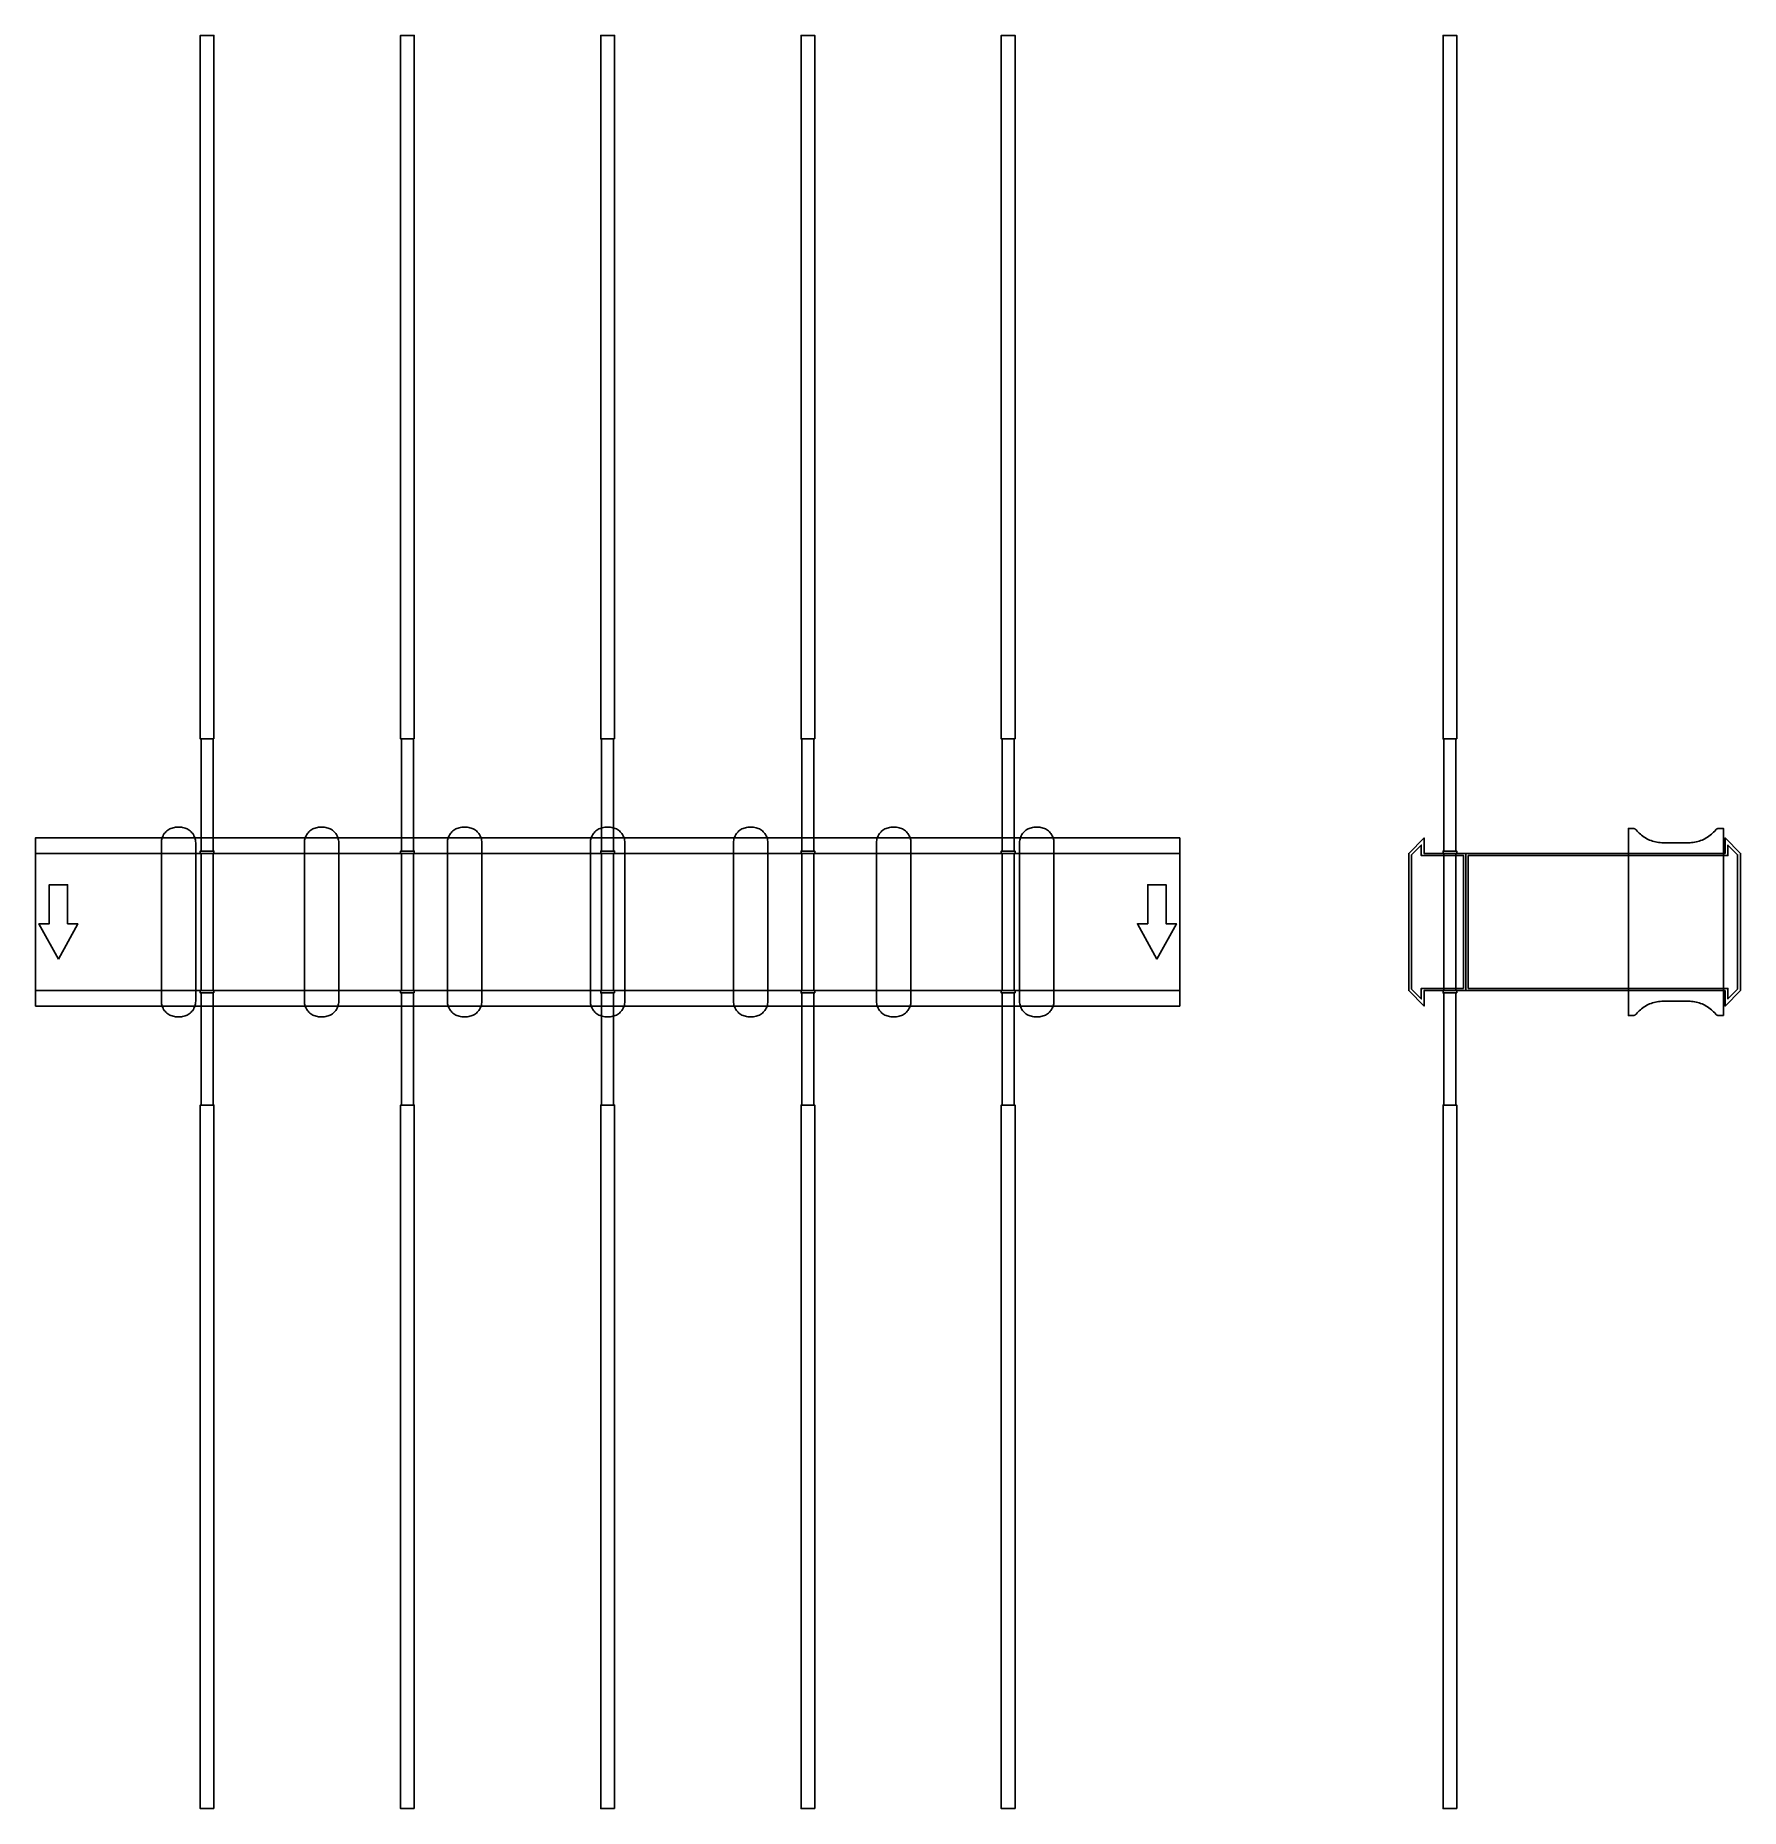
# Model space of a CAD drawing. Extents: x 0 to 1490, y -775 to 775.
import ezdxf

# ---------------------------------------------------------------- set-up
doc = ezdxf.new("R2010")
doc.units = 0
doc.layers.add('Halfen', color=7, linetype='CONTINUOUS')

msp = doc.modelspace()

# ---------------------------------------------------------------- linework, layer by layer
at = {"layer": 'Halfen', "color": 7}
for points in [[(156, 160), (156, 775), (144, 775), (144, 160)], [(331, 160), (331, 775), (319, 775), (319, 160)], [(506, 160), (506, 775), (494, 775), (494, 160)], [(681, 160), (681, 775), (669, 775), (669, 160)], [(856, 160), (856, 775), (844, 775), (844, 160)], [(1242, 160), (1242, 775), (1230, 775), (1230, 160)], [(155.25, 62), (155.25, 160), (144.75, 160), (144.75, 62)], [(330.25, 62), (330.25, 160), (319.75, 160), (319.75, 62)], [(505.25, 62), (505.25, 160), (494.75, 160), (494.75, 62)], [(680.25, 62), (680.25, 160), (669.75, 160), (669.75, 62)], [(855.25, 62), (855.25, 160), (844.75, 160), (844.75, 62)], [(1241.25, 62), (1241.25, 160), (1230.75, 160), (1230.75, 62)], [(140, -69.3), (140, -56.8), (140, 69.3), (139.958, 70.359), (139.834, 71.412), (139.627, 72.452), (139.339, 73.472), (138.972, 74.466), (138.529, 75.429), (138.011, 76.354), (137.422, 77.235), (136.765, 78.068), (136.046, 78.846), (135.268, 79.565), (134.435, 80.222), (133.554, 80.811), (132.629, 81.329), (131.666, 81.772), (130.672, 82.139), (129.652, 82.427), (128.612, 82.634), (127.559, 82.758), (126.5, 82.8), (123.5, 82.8), (122.441, 82.758), (121.388, 82.634), (120.348, 82.427), (119.328, 82.139), (118.334, 81.772), (117.371, 81.329), (116.446, 80.811), (115.565, 80.222), (114.732, 79.565), (113.954, 78.846), (113.235, 78.068), (112.578, 77.235), (111.989, 76.354), (111.471, 75.429), (111.028, 74.466), (110.661, 73.472), (110.373, 72.452), (110.166, 71.412), (110.042, 70.359), (110, 69.3), (110, -56.8), (110, -69.3), (110.042, -70.359), (110.166, -71.412), (110.373, -72.452), (110.661, -73.472), (111.028, -74.466), (111.471, -75.429), (111.989, -76.354), (112.578, -77.235), (113.235, -78.068), (113.954, -78.846), (114.732, -79.565), (115.565, -80.222), (116.446, -80.811), (117.371, -81.329), (118.334, -81.772), (119.328, -82.139), (120.348, -82.427), (121.388, -82.634), (122.441, -82.758), (123.5, -82.8), (126.5, -82.8), (127.559, -82.758), (128.612, -82.634), (129.652, -82.427), (130.672, -82.139), (131.666, -81.772), (132.629, -81.329), (133.554, -80.811), (134.435, -80.222), (135.268, -79.565), (136.046, -78.846), (136.765, -78.068), (137.422, -77.235), (138.011, -76.354), (138.529, -75.429), (138.972, -74.466), (139.339, -73.472), (139.627, -72.452), (139.834, -71.412), (139.958, -70.359), (140, -69.3)], [(265, -69.3), (265, -56.8), (265, 69.3), (264.958, 70.359), (264.834, 71.412), (264.627, 72.452), (264.339, 73.472), (263.972, 74.466), (263.529, 75.429), (263.011, 76.354), (262.422, 77.235), (261.765, 78.068), (261.046, 78.846), (260.268, 79.565), (259.435, 80.222), (258.554, 80.811), (257.629, 81.329), (256.666, 81.772), (255.672, 82.139), (254.652, 82.427), (253.612, 82.634), (252.559, 82.758), (251.5, 82.8), (248.5, 82.8), (247.441, 82.758), (246.388, 82.634), (245.348, 82.427), (244.328, 82.139), (243.334, 81.772), (242.371, 81.329), (241.446, 80.811), (240.565, 80.222), (239.732, 79.565), (238.954, 78.846), (238.235, 78.068), (237.578, 77.235), (236.989, 76.354), (236.471, 75.429), (236.028, 74.466), (235.661, 73.472), (235.373, 72.452), (235.166, 71.412), (235.042, 70.359), (235, 69.3), (235, -56.8), (235, -69.3), (235.042, -70.359), (235.166, -71.412), (235.373, -72.452), (235.661, -73.472), (236.028, -74.466), (236.471, -75.429), (236.989, -76.354), (237.578, -77.235), (238.235, -78.068), (238.954, -78.846), (239.732, -79.565), (240.565, -80.222), (241.446, -80.811), (242.371, -81.329), (243.334, -81.772), (244.328, -82.139), (245.348, -82.427), (246.388, -82.634), (247.441, -82.758), (248.5, -82.8), (251.5, -82.8), (252.559, -82.758), (253.612, -82.634), (254.652, -82.427), (255.672, -82.139), (256.666, -81.772), (257.629, -81.329), (258.554, -80.811), (259.435, -80.222), (260.268, -79.565), (261.046, -78.846), (261.765, -78.068), (262.422, -77.235), (263.011, -76.354), (263.529, -75.429), (263.972, -74.466), (264.339, -73.472), (264.627, -72.452), (264.834, -71.412), (264.958, -70.359), (265, -69.3)], [(390, -69.3), (390, -56.8), (390, 69.3), (389.958, 70.359), (389.834, 71.412), (389.627, 72.452), (389.339, 73.472), (388.972, 74.466), (388.529, 75.429), (388.011, 76.354), (387.422, 77.235), (386.765, 78.068), (386.046, 78.846), (385.268, 79.565), (384.435, 80.222), (383.554, 80.811), (382.629, 81.329), (381.666, 81.772), (380.672, 82.139), (379.652, 82.427), (378.612, 82.634), (377.559, 82.758), (376.5, 82.8), (373.5, 82.8), (372.441, 82.758), (371.388, 82.634), (370.348, 82.427), (369.328, 82.139), (368.334, 81.772), (367.371, 81.329), (366.446, 80.811), (365.565, 80.222), (364.732, 79.565), (363.954, 78.846), (363.235, 78.068), (362.578, 77.235), (361.989, 76.354), (361.471, 75.429), (361.028, 74.466), (360.661, 73.472), (360.373, 72.452), (360.166, 71.412), (360.042, 70.359), (360, 69.3), (360, -56.8), (360, -69.3), (360.042, -70.359), (360.166, -71.412), (360.373, -72.452), (360.661, -73.472), (361.028, -74.466), (361.471, -75.429), (361.989, -76.354), (362.578, -77.235), (363.235, -78.068), (363.954, -78.846), (364.732, -79.565), (365.565, -80.222), (366.446, -80.811), (367.371, -81.329), (368.334, -81.772), (369.328, -82.139), (370.348, -82.427), (371.388, -82.634), (372.441, -82.758), (373.5, -82.8), (376.5, -82.8), (377.559, -82.758), (378.612, -82.634), (379.652, -82.427), (380.672, -82.139), (381.666, -81.772), (382.629, -81.329), (383.554, -80.811), (384.435, -80.222), (385.268, -79.565), (386.046, -78.846), (386.765, -78.068), (387.422, -77.235), (388.011, -76.354), (388.529, -75.429), (388.972, -74.466), (389.339, -73.472), (389.627, -72.452), (389.834, -71.412), (389.958, -70.359), (390, -69.3)], [(515, -69.3), (515, -56.8), (515, 69.3), (514.958, 70.359), (514.834, 71.412), (514.627, 72.452), (514.339, 73.472), (513.972, 74.466), (513.529, 75.429), (513.011, 76.354), (512.422, 77.235), (511.765, 78.068), (511.046, 78.846), (510.268, 79.565), (509.435, 80.222), (508.554, 80.811), (507.629, 81.329), (506.666, 81.772), (505.672, 82.139), (504.652, 82.427), (503.612, 82.634), (502.559, 82.758), (501.5, 82.8), (498.5, 82.8), (497.441, 82.758), (496.388, 82.634), (495.348, 82.427), (494.328, 82.139), (493.334, 81.772), (492.371, 81.329), (491.446, 80.811), (490.565, 80.222), (489.732, 79.565), (488.954, 78.846), (488.235, 78.068), (487.578, 77.235), (486.989, 76.354), (486.471, 75.429), (486.028, 74.466), (485.661, 73.472), (485.373, 72.452), (485.166, 71.412), (485.042, 70.359), (485, 69.3), (485, -56.8), (485, -69.3), (485.042, -70.359), (485.166, -71.412), (485.373, -72.452), (485.661, -73.472), (486.028, -74.466), (486.471, -75.429), (486.989, -76.354), (487.578, -77.235), (488.235, -78.068), (488.954, -78.846), (489.732, -79.565), (490.565, -80.222), (491.446, -80.811), (492.371, -81.329), (493.334, -81.772), (494.328, -82.139), (495.348, -82.427), (496.388, -82.634), (497.441, -82.758), (498.5, -82.8), (501.5, -82.8), (502.559, -82.758), (503.612, -82.634), (504.652, -82.427), (505.672, -82.139), (506.666, -81.772), (507.629, -81.329), (508.554, -80.811), (509.435, -80.222), (510.268, -79.565), (511.046, -78.846), (511.765, -78.068), (512.422, -77.235), (513.011, -76.354), (513.529, -75.429), (513.972, -74.466), (514.339, -73.472), (514.627, -72.452), (514.834, -71.412), (514.958, -70.359), (515, -69.3)], [(640, -69.3), (640, -56.8), (640, 69.3), (639.958, 70.359), (639.834, 71.412), (639.627, 72.452), (639.339, 73.472), (638.972, 74.466), (638.529, 75.429), (638.011, 76.354), (637.422, 77.235), (636.765, 78.068), (636.046, 78.846), (635.268, 79.565), (634.435, 80.222), (633.554, 80.811), (632.629, 81.329), (631.666, 81.772), (630.672, 82.139), (629.652, 82.427), (628.612, 82.634), (627.559, 82.758), (626.5, 82.8), (623.5, 82.8), (622.441, 82.758), (621.388, 82.634), (620.348, 82.427), (619.328, 82.139), (618.334, 81.772), (617.371, 81.329), (616.446, 80.811), (615.565, 80.222), (614.732, 79.565), (613.954, 78.846), (613.235, 78.068), (612.578, 77.235), (611.989, 76.354), (611.471, 75.429), (611.028, 74.466), (610.661, 73.472), (610.373, 72.452), (610.166, 71.412), (610.042, 70.359), (610, 69.3), (610, -56.8), (610, -69.3), (610.042, -70.359), (610.166, -71.412), (610.373, -72.452), (610.661, -73.472), (611.028, -74.466), (611.471, -75.429), (611.989, -76.354), (612.578, -77.235), (613.235, -78.068), (613.954, -78.846), (614.732, -79.565), (615.565, -80.222), (616.446, -80.811), (617.371, -81.329), (618.334, -81.772), (619.328, -82.139), (620.348, -82.427), (621.388, -82.634), (622.441, -82.758), (623.5, -82.8), (626.5, -82.8), (627.559, -82.758), (628.612, -82.634), (629.652, -82.427), (630.672, -82.139), (631.666, -81.772), (632.629, -81.329), (633.554, -80.811), (634.435, -80.222), (635.268, -79.565), (636.046, -78.846), (636.765, -78.068), (637.422, -77.235), (638.011, -76.354), (638.529, -75.429), (638.972, -74.466), (639.339, -73.472), (639.627, -72.452), (639.834, -71.412), (639.958, -70.359), (640, -69.3)], [(765, -69.3), (765, -56.8), (765, 69.3), (764.958, 70.359), (764.834, 71.412), (764.627, 72.452), (764.339, 73.472), (763.972, 74.466), (763.529, 75.429), (763.011, 76.354), (762.422, 77.235), (761.765, 78.068), (761.046, 78.846), (760.268, 79.565), (759.435, 80.222), (758.554, 80.811), (757.629, 81.329), (756.666, 81.772), (755.672, 82.139), (754.652, 82.427), (753.612, 82.634), (752.559, 82.758), (751.5, 82.8), (748.5, 82.8), (747.441, 82.758), (746.388, 82.634), (745.348, 82.427), (744.328, 82.139), (743.334, 81.772), (742.371, 81.329), (741.446, 80.811), (740.565, 80.222), (739.732, 79.565), (738.954, 78.846), (738.235, 78.068), (737.578, 77.235), (736.989, 76.354), (736.471, 75.429), (736.028, 74.466), (735.661, 73.472), (735.373, 72.452), (735.166, 71.412), (735.042, 70.359), (735, 69.3), (735, -56.8), (735, -69.3), (735.042, -70.359), (735.166, -71.412), (735.373, -72.452), (735.661, -73.472), (736.028, -74.466), (736.471, -75.429), (736.989, -76.354), (737.578, -77.235), (738.235, -78.068), (738.954, -78.846), (739.732, -79.565), (740.565, -80.222), (741.446, -80.811), (742.371, -81.329), (743.334, -81.772), (744.328, -82.139), (745.348, -82.427), (746.388, -82.634), (747.441, -82.758), (748.5, -82.8), (751.5, -82.8), (752.559, -82.758), (753.612, -82.634), (754.652, -82.427), (755.672, -82.139), (756.666, -81.772), (757.629, -81.329), (758.554, -80.811), (759.435, -80.222), (760.268, -79.565), (761.046, -78.846), (761.765, -78.068), (762.422, -77.235), (763.011, -76.354), (763.529, -75.429), (763.972, -74.466), (764.339, -73.472), (764.627, -72.452), (764.834, -71.412), (764.958, -70.359), (765, -69.3)], [(890, -69.3), (890, -56.8), (890, 69.3), (889.958, 70.359), (889.834, 71.412), (889.627, 72.452), (889.339, 73.472), (888.972, 74.466), (888.529, 75.429), (888.011, 76.354), (887.422, 77.235), (886.765, 78.068), (886.046, 78.846), (885.268, 79.565), (884.435, 80.222), (883.554, 80.811), (882.629, 81.329), (881.666, 81.772), (880.672, 82.139), (879.652, 82.427), (878.612, 82.634), (877.559, 82.758), (876.5, 82.8), (873.5, 82.8), (872.441, 82.758), (871.388, 82.634), (870.348, 82.427), (869.328, 82.139), (868.334, 81.772), (867.371, 81.329), (866.446, 80.811), (865.565, 80.222), (864.732, 79.565), (863.954, 78.846), (863.235, 78.068), (862.578, 77.235), (861.989, 76.354), (861.471, 75.429), (861.028, 74.466), (860.661, 73.472), (860.373, 72.452), (860.166, 71.412), (860.042, 70.359), (860, 69.3), (860, -56.8), (860, -69.3), (860.042, -70.359), (860.166, -71.412), (860.373, -72.452), (860.661, -73.472), (861.028, -74.466), (861.471, -75.429), (861.989, -76.354), (862.578, -77.235), (863.235, -78.068), (863.954, -78.846), (864.732, -79.565), (865.565, -80.222), (866.446, -80.811), (867.371, -81.329), (868.334, -81.772), (869.328, -82.139), (870.348, -82.427), (871.388, -82.634), (872.441, -82.758), (873.5, -82.8), (876.5, -82.8), (877.559, -82.758), (878.612, -82.634), (879.652, -82.427), (880.672, -82.139), (881.666, -81.772), (882.629, -81.329), (883.554, -80.811), (884.435, -80.222), (885.268, -79.565), (886.046, -78.846), (886.765, -78.068), (887.422, -77.235), (888.011, -76.354), (888.529, -75.429), (888.972, -74.466), (889.339, -73.472), (889.627, -72.452), (889.834, -71.412), (889.958, -70.359), (890, -69.3)], [(1475, -81.8), (1475, 81.8), (1471, 81.8), (1470.846, 81.797), (1470.691, 81.786), (1470.538, 81.769), (1470.385, 81.746), (1470.234, 81.715), (1470.084, 81.678), (1469.936, 81.634), (1469.789, 81.584), (1469.646, 81.527), (1469.505, 81.464), (1469.366, 81.395), (1469.231, 81.32), (1469.1, 81.239), (1468.972, 81.153), (1468.848, 81.06), (1468.728, 80.963), (1468.613, 80.86), (1468.502, 80.752), (1468.397, 80.639), (1468.296, 80.522), (1467.41, 79.491), (1466.479, 78.5), (1465.505, 77.551), (1464.491, 76.646), (1463.437, 75.787), (1462.347, 74.975), (1461.222, 74.211), (1460.064, 73.499), (1458.876, 72.838), (1457.66, 72.23), (1456.418, 71.676), (1455.153, 71.178), (1453.867, 70.736), (1452.563, 70.351), (1451.243, 70.024), (1449.911, 69.756), (1448.567, 69.547), (1447.216, 69.397), (1445.859, 69.307), (1444.5, 69.277), (1422.5, 69.277), (1421.141, 69.307), (1419.784, 69.397), (1418.433, 69.547), (1417.089, 69.756), (1415.757, 70.024), (1414.437, 70.351), (1413.133, 70.736), (1411.847, 71.178), (1410.582, 71.676), (1409.34, 72.23), (1408.124, 72.838), (1406.936, 73.499), (1405.778, 74.211), (1404.653, 74.975), (1403.563, 75.787), (1402.509, 76.646), (1401.495, 77.551), (1400.521, 78.5), (1399.59, 79.491), (1398.704, 80.522), (1398.603, 80.639), (1398.498, 80.752), (1398.387, 80.86), (1398.272, 80.963), (1398.152, 81.06), (1398.028, 81.153), (1397.9, 81.239), (1397.769, 81.32), (1397.634, 81.395), (1397.495, 81.464), (1397.354, 81.527), (1397.211, 81.584), (1397.064, 81.634), (1396.916, 81.678), (1396.766, 81.715), (1396.615, 81.746), (1396.462, 81.769), (1396.309, 81.786), (1396.154, 81.797), (1396, 81.8), (1392, 81.8), (1392, -81.8), (1396, -81.8), (1396.154, -81.797), (1396.309, -81.786), (1396.462, -81.769), (1396.615, -81.746), (1396.766, -81.715), (1396.916, -81.678), (1397.064, -81.634), (1397.211, -81.584), (1397.354, -81.527), (1397.495, -81.464), (1397.634, -81.395), (1397.769, -81.32), (1397.9, -81.239), (1398.028, -81.153), (1398.152, -81.06), (1398.272, -80.963), (1398.387, -80.86), (1398.498, -80.752), (1398.603, -80.639), (1398.704, -80.522), (1399.59, -79.491), (1400.521, -78.5), (1401.495, -77.551), (1402.509, -76.646), (1403.563, -75.787), (1404.653, -74.975), (1405.778, -74.211), (1406.936, -73.499), (1408.124, -72.838), (1409.34, -72.23), (1410.582, -71.676), (1411.847, -71.178), (1413.133, -70.736), (1414.437, -70.351), (1415.757, -70.024), (1417.089, -69.756), (1418.433, -69.547), (1419.784, -69.397), (1421.141, -69.307), (1422.5, -69.277), (1444.5, -69.277), (1445.859, -69.307), (1447.216, -69.397), (1448.567, -69.547), (1449.911, -69.756), (1451.243, -70.024), (1452.563, -70.351), (1453.867, -70.736), (1455.153, -71.178), (1456.418, -71.676), (1457.66, -72.23), (1458.876, -72.838), (1460.064, -73.499), (1461.222, -74.211), (1462.347, -74.975), (1463.437, -75.787), (1464.491, -76.646), (1465.505, -77.551), (1466.479, -78.5), (1467.41, -79.491), (1468.296, -80.522), (1468.397, -80.639), (1468.502, -80.752), (1468.613, -80.86), (1468.728, -80.963), (1468.848, -81.06), (1468.972, -81.153), (1469.1, -81.239), (1469.231, -81.32), (1469.366, -81.395), (1469.505, -81.464), (1469.646, -81.527), (1469.789, -81.584), (1469.936, -81.634), (1470.084, -81.678), (1470.234, -81.715), (1470.385, -81.746), (1470.538, -81.769), (1470.691, -81.786), (1470.846, -81.797), (1471, -81.8)], [(0, -73.5), (1000, -73.5), (1000, 73.5), (0, 73.5)], [(156, 60), (156, 62), (144, 62), (144, 60)], [(331, 60), (331, 62), (319, 62), (319, 60)], [(506, 60), (506, 62), (494, 62), (494, 60)], [(681, 60), (681, 62), (669, 62), (669, 60)], [(856, 60), (856, 62), (844, 62), (844, 60)], [(1250, -60), (1250, 60), (1213.5, 60), (1213.5, 73.5), (1200, 60), (1200, -60), (1213.5, -73.5), (1213.5, -60)], [(1248, -58), (1248, 58), (1211, 58), (1211, 67.25), (1202.5, 58.75), (1202.5, -58.75), (1211, -67.25), (1211, -58)], [(1242, 60), (1242, 62), (1230, 62), (1230, 60)], [(1490, -60), (1490, 60), (1476.5, 73.5), (1476.5, 60), (1250, 60), (1250, -60), (1476.5, -60), (1476.5, -73.5)], [(1487.5, -58.75), (1487.5, 58.75), (1479, 67.25), (1479, 58), (1252, 58), (1252, -58), (1479, -58), (1479, -67.25)], [(0, -60), (1000, -60), (1000, 60), (0, 60)], [(155.25, -60), (155.25, 60), (144.75, 60), (144.75, -60)], [(330.25, -60), (330.25, 60), (319.75, 60), (319.75, -60)], [(505.25, -60), (505.25, 60), (494.75, 60), (494.75, -60)], [(680.25, -60), (680.25, 60), (669.75, 60), (669.75, -60)], [(855.25, -60), (855.25, 60), (844.75, 60), (844.75, -60)], [(1241.25, -60), (1241.25, 60), (1230.75, 60), (1230.75, -60)], [(20, -32.5), (37, -1.5), (28, -1.5), (28, 32.5), (12, 32.5), (12, -1.5), (3, -1.5)], [(980, -32.5), (997, -1.5), (988, -1.5), (988, 32.5), (972, 32.5), (972, -1.5), (963, -1.5)], [(156, -62), (156, -60), (144, -60), (144, -62)], [(155.25, -160), (155.25, -62), (144.75, -62), (144.75, -160)], [(331, -62), (331, -60), (319, -60), (319, -62)], [(330.25, -160), (330.25, -62), (319.75, -62), (319.75, -160)], [(506, -62), (506, -60), (494, -60), (494, -62)], [(505.25, -160), (505.25, -62), (494.75, -62), (494.75, -160)], [(681, -62), (681, -60), (669, -60), (669, -62)], [(680.25, -160), (680.25, -62), (669.75, -62), (669.75, -160)], [(856, -62), (856, -60), (844, -60), (844, -62)], [(855.25, -160), (855.25, -62), (844.75, -62), (844.75, -160)], [(1242, -62), (1242, -60), (1230, -60), (1230, -62)], [(1241.25, -160), (1241.25, -62), (1230.75, -62), (1230.75, -160)], [(156, -775), (156, -160), (144, -160), (144, -775)], [(331, -775), (331, -160), (319, -160), (319, -775)], [(506, -775), (506, -160), (494, -160), (494, -775)], [(681, -775), (681, -160), (669, -160), (669, -775)], [(856, -775), (856, -160), (844, -160), (844, -775)], [(1242, -775), (1242, -160), (1230, -160), (1230, -775)]]:
    msp.add_lwpolyline(points, close=True, dxfattribs=at)

doc.saveas('drawing.dxf')
